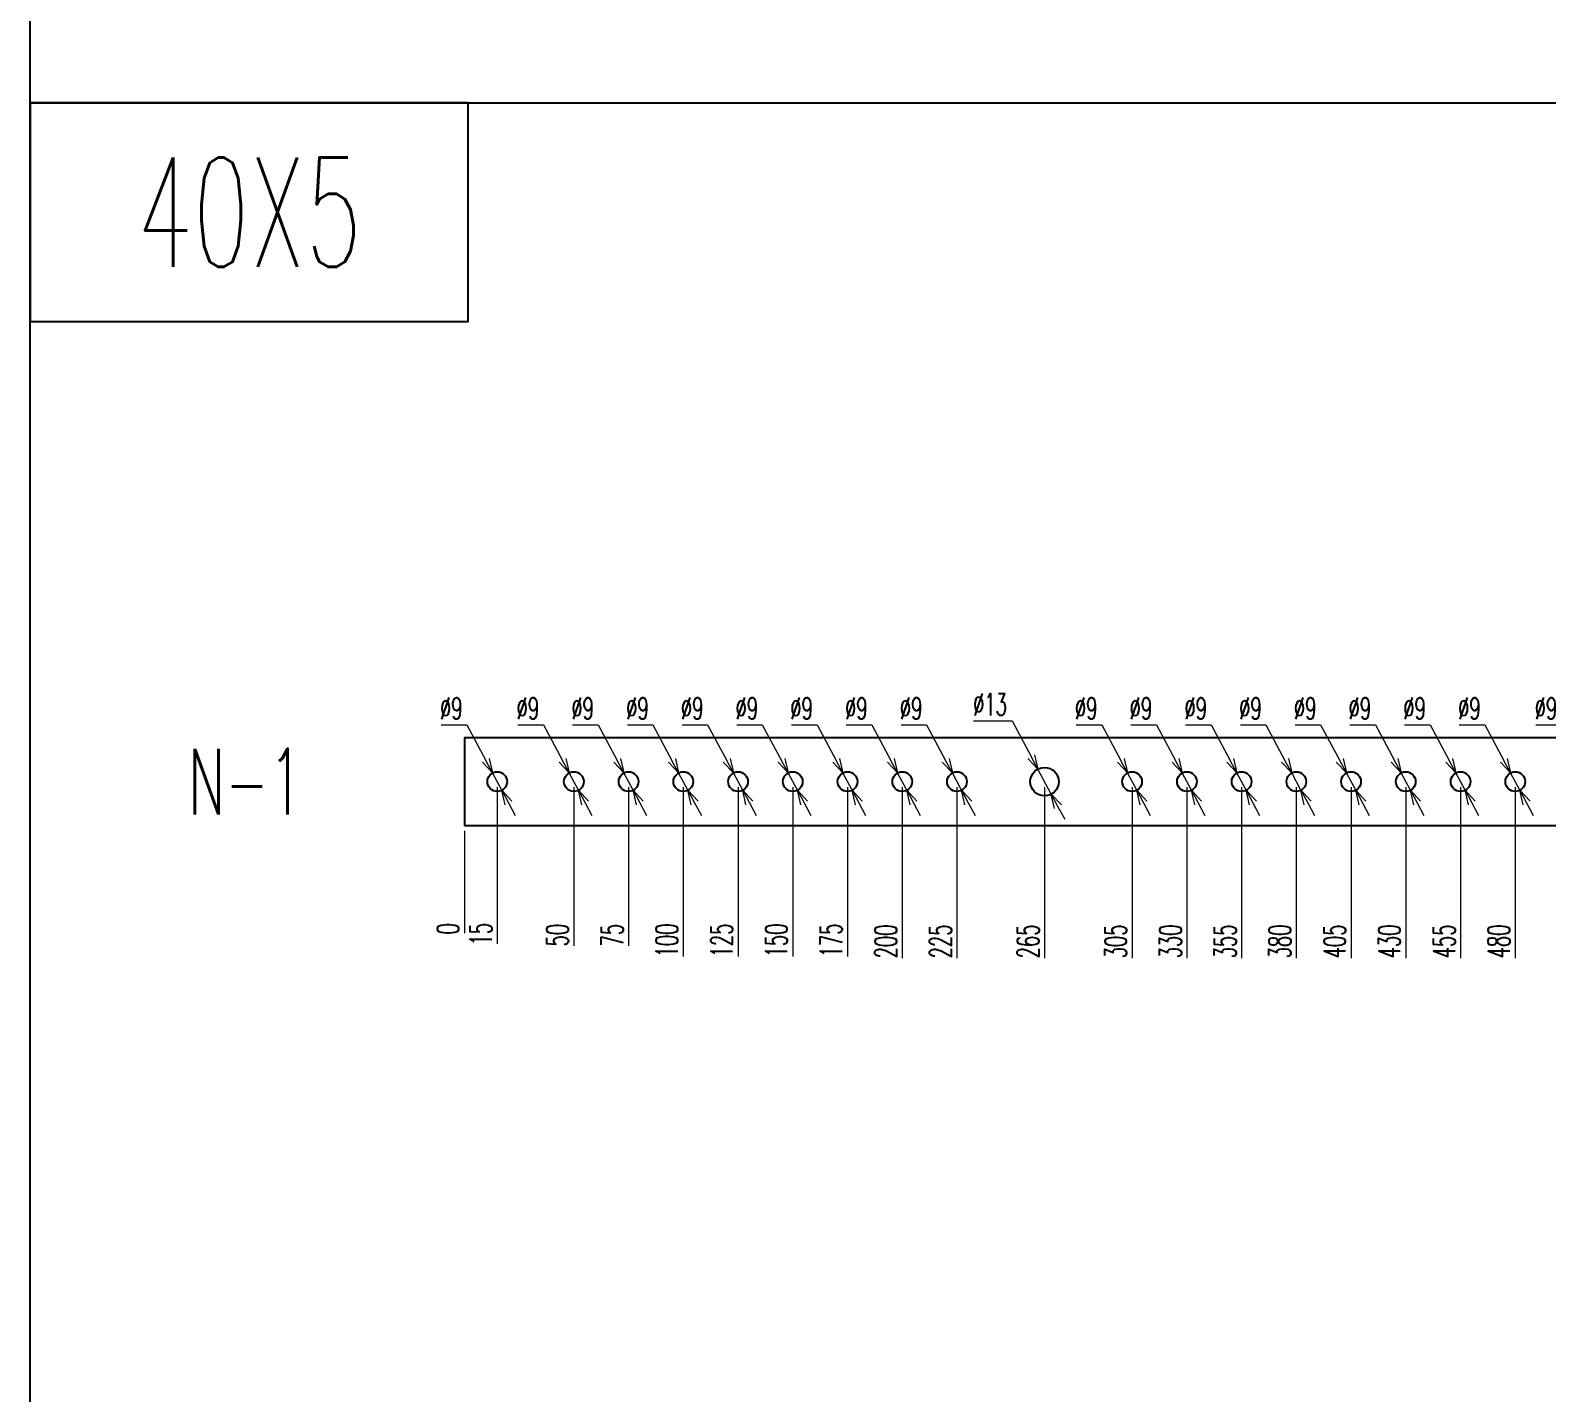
# Model space of a CAD drawing. Header units: millimetres. Extents: x 173893 to 258446, y -176540 to -123824.
# Drawn here: x 191169 to 191862, y -130900 to -130278 of the extents above; entities that cross this region are included whole.
import ezdxf
from ezdxf.enums import TextEntityAlignment as Align

# ---------------------------------------------------------------- set-up
doc = ezdxf.new("R2010")
doc.units = ezdxf.units.MM
doc.header["$LTSCALE"] = 3
doc.layers.add('@.DM. NÉT CHÍNH', color=7, linetype='Continuous')
doc.styles.add('Ann_w01', font='romans.shx', dxfattribs={"width": 0.6, "bigfont": 'chineset.shx'})
doc.dimstyles.new('Dim 01_SC05', dxfattribs={"dimscale": 5, "dimtxt": 2, "dimasz": 1.3, "dimexe": 0.5, "dimexo": 0.5, "dimgap": 0.5, "dimtad": 1, "dimtoh": 1, "dimdec": 1, "dimzin": 12, "dimdsep": 46, "dimtxsty": 'Ann_w01', "dimblk": 'OPEN30', "dimcen": 1.5, "dimclrd": 6, "dimclre": 6, "dimclrt": 3, "dimadec": 1, "dimazin": 3, "dimtm": 1e-09, "dimtfac": 1, "dimtdec": 1, "dimtmove": 0, "dimatfit": 3, "dimldrblk": 'OPEN30', "dimfxl": 1, "dimtolj": 1, "dimlwd": 20, "dimlwe": 20, "dimarcsym": 0})

# ---------------------------------------------------------------- blocks, each defined once
blk = doc.blocks.new('*D1921')
at = {"layer": '@.DM. NÉT CHÍNH', "color": 6, "linetype": 'Continuous', "lineweight": 20, "transparency": 16777216}
blk.add_line((191367.62, -130643.38), (191367.62, -130690.15), dxfattribs=at)
at = {"layer": 'Defpoints', "color": 0, "linetype": 'Continuous', "transparency": 16777216}
for p in [(191367.62, -130620.88), (191367.62, -130640.88), (191367.62, -130683.65)]:
    blk.add_point(p, dxfattribs=at)
at = {"layer": '@.DM. NÉT CHÍNH', "color": 3, "linetype": 'Continuous', "transparency": 16777216, "insert": (191360.12, -130688.15), "char_height": 10, "attachment_point": 5, "rotation": 90, "style": 'Ann_w01'}
blk.add_mtext('\\A1;0', dxfattribs=at)
blk = doc.blocks.new('_Open30')
at = {"color": 0, "linetype": 'ByBlock', "lineweight": -2}
for p, q in [((-1, 0.27), (0, 0)), ((0, 0), (-1, -0.27)), ((0, 0), (-1, 0))]:
    blk.add_line(p, q, dxfattribs=at)
blk = doc.blocks.new('*D1922')
at = {"layer": '@.DM. NÉT CHÍNH', "color": 6, "linetype": 'Continuous', "lineweight": 20, "transparency": 16777216}
blk.add_line((191382.62, -130623.38), (191382.62, -130695.01), dxfattribs=at)
at = {"layer": 'Defpoints', "color": 0, "linetype": 'Continuous', "transparency": 16777216}
for p in [(191367.62, -130620.88), (191382.62, -130620.88), (191382.62, -130683.65)]:
    blk.add_point(p, dxfattribs=at)
at = {"layer": '@.DM. NÉT CHÍNH', "color": 3, "linetype": 'Continuous', "transparency": 16777216, "insert": (191375.12, -130690.58), "char_height": 10, "attachment_point": 5, "rotation": 90, "style": 'Ann_w01'}
blk.add_mtext('\\A1;15', dxfattribs=at)
blk = doc.blocks.new('*D1923')
at = {"layer": '@.DM. NÉT CHÍNH', "color": 6, "linetype": 'Continuous', "lineweight": 20, "transparency": 16777216}
blk.add_line((191417.62, -130623.38), (191417.62, -130695.87), dxfattribs=at)
at = {"layer": 'Defpoints', "color": 0, "linetype": 'Continuous', "transparency": 16777216}
for p in [(191367.62, -130620.88), (191417.62, -130620.88), (191417.62, -130683.65)]:
    blk.add_point(p, dxfattribs=at)
at = {"layer": '@.DM. NÉT CHÍNH', "color": 3, "linetype": 'Continuous', "transparency": 16777216, "insert": (191410.12, -130691.01), "char_height": 10, "attachment_point": 5, "rotation": 90, "style": 'Ann_w01'}
blk.add_mtext('\\A1;50', dxfattribs=at)
blk = doc.blocks.new('*D1924')
at = {"layer": '@.DM. NÉT CHÍNH', "color": 6, "linetype": 'Continuous', "lineweight": 20, "transparency": 16777216}
blk.add_line((191442.62, -130623.38), (191442.62, -130695.87), dxfattribs=at)
at = {"layer": 'Defpoints', "color": 0, "linetype": 'Continuous', "transparency": 16777216}
for p in [(191367.62, -130620.88), (191442.62, -130620.88), (191442.62, -130683.65)]:
    blk.add_point(p, dxfattribs=at)
at = {"layer": '@.DM. NÉT CHÍNH', "color": 3, "linetype": 'Continuous', "transparency": 16777216, "insert": (191435.12, -130691.01), "char_height": 10, "attachment_point": 5, "rotation": 90, "style": 'Ann_w01'}
blk.add_mtext('\\A1;75', dxfattribs=at)
blk = doc.blocks.new('*D1925')
at = {"layer": '@.DM. NÉT CHÍNH', "color": 6, "linetype": 'Continuous', "lineweight": 20, "transparency": 16777216}
blk.add_line((191467.62, -130623.38), (191467.62, -130700.72), dxfattribs=at)
at = {"layer": 'Defpoints', "color": 0, "linetype": 'Continuous', "transparency": 16777216}
for p in [(191367.62, -130620.88), (191467.62, -130620.88), (191467.62, -130683.65)]:
    blk.add_point(p, dxfattribs=at)
at = {"layer": '@.DM. NÉT CHÍNH', "color": 3, "linetype": 'Continuous', "transparency": 16777216, "insert": (191460.12, -130693.44), "char_height": 10, "attachment_point": 5, "rotation": 90, "style": 'Ann_w01'}
blk.add_mtext('\\A1;100', dxfattribs=at)
blk = doc.blocks.new('*D1926')
at = {"layer": '@.DM. NÉT CHÍNH', "color": 6, "linetype": 'Continuous', "lineweight": 20, "transparency": 16777216}
blk.add_line((191492.62, -130623.38), (191492.62, -130700.72), dxfattribs=at)
at = {"layer": 'Defpoints', "color": 0, "linetype": 'Continuous', "transparency": 16777216}
for p in [(191367.62, -130620.88), (191492.62, -130620.88), (191492.62, -130683.65)]:
    blk.add_point(p, dxfattribs=at)
at = {"layer": '@.DM. NÉT CHÍNH', "color": 3, "linetype": 'Continuous', "transparency": 16777216, "insert": (191485.12, -130693.44), "char_height": 10, "attachment_point": 5, "rotation": 90, "style": 'Ann_w01'}
blk.add_mtext('\\A1;125', dxfattribs=at)
blk = doc.blocks.new('*D1927')
at = {"layer": '@.DM. NÉT CHÍNH', "color": 6, "linetype": 'Continuous', "lineweight": 20, "transparency": 16777216}
blk.add_line((191517.62, -130623.38), (191517.62, -130700.72), dxfattribs=at)
at = {"layer": 'Defpoints', "color": 0, "linetype": 'Continuous', "transparency": 16777216}
for p in [(191367.62, -130620.88), (191517.62, -130620.88), (191517.62, -130683.65)]:
    blk.add_point(p, dxfattribs=at)
at = {"layer": '@.DM. NÉT CHÍNH', "color": 3, "linetype": 'Continuous', "transparency": 16777216, "insert": (191510.12, -130693.44), "char_height": 10, "attachment_point": 5, "rotation": 90, "style": 'Ann_w01'}
blk.add_mtext('\\A1;150', dxfattribs=at)
blk = doc.blocks.new('*D1928')
at = {"layer": '@.DM. NÉT CHÍNH', "color": 6, "linetype": 'Continuous', "lineweight": 20, "transparency": 16777216}
blk.add_line((191542.62, -130623.38), (191542.62, -130700.72), dxfattribs=at)
at = {"layer": 'Defpoints', "color": 0, "linetype": 'Continuous', "transparency": 16777216}
for p in [(191367.62, -130620.88), (191542.62, -130620.88), (191542.62, -130683.65)]:
    blk.add_point(p, dxfattribs=at)
at = {"layer": '@.DM. NÉT CHÍNH', "color": 3, "linetype": 'Continuous', "transparency": 16777216, "insert": (191535.12, -130693.44), "char_height": 10, "attachment_point": 5, "rotation": 90, "style": 'Ann_w01'}
blk.add_mtext('\\A1;175', dxfattribs=at)
blk = doc.blocks.new('*D1929')
at = {"layer": '@.DM. NÉT CHÍNH', "color": 6, "linetype": 'Continuous', "lineweight": 20, "transparency": 16777216}
blk.add_line((191567.62, -130623.38), (191567.62, -130701.58), dxfattribs=at)
at = {"layer": 'Defpoints', "color": 0, "linetype": 'Continuous', "transparency": 16777216}
for p in [(191367.62, -130620.88), (191567.62, -130620.88), (191567.62, -130683.65)]:
    blk.add_point(p, dxfattribs=at)
at = {"layer": '@.DM. NÉT CHÍNH', "color": 3, "linetype": 'Continuous', "transparency": 16777216, "insert": (191560.12, -130693.87), "char_height": 10, "attachment_point": 5, "rotation": 90, "style": 'Ann_w01'}
blk.add_mtext('\\A1;200', dxfattribs=at)
blk = doc.blocks.new('*D1930')
at = {"layer": '@.DM. NÉT CHÍNH', "color": 6, "linetype": 'Continuous', "lineweight": 20, "transparency": 16777216}
blk.add_line((191592.62, -130623.38), (191592.62, -130701.58), dxfattribs=at)
at = {"layer": 'Defpoints', "color": 0, "linetype": 'Continuous', "transparency": 16777216}
for p in [(191367.62, -130620.88), (191592.62, -130620.88), (191592.62, -130683.65)]:
    blk.add_point(p, dxfattribs=at)
at = {"layer": '@.DM. NÉT CHÍNH', "color": 3, "linetype": 'Continuous', "transparency": 16777216, "insert": (191585.12, -130693.87), "char_height": 10, "attachment_point": 5, "rotation": 90, "style": 'Ann_w01'}
blk.add_mtext('\\A1;225', dxfattribs=at)
blk = doc.blocks.new('*D1931')
at = {"layer": '@.DM. NÉT CHÍNH', "color": 6, "linetype": 'Continuous', "lineweight": 20, "transparency": 16777216}
blk.add_line((191632.62, -130623.38), (191632.62, -130701.58), dxfattribs=at)
at = {"layer": 'Defpoints', "color": 0, "linetype": 'Continuous', "transparency": 16777216}
for p in [(191367.62, -130620.88), (191632.62, -130620.88), (191632.62, -130683.65)]:
    blk.add_point(p, dxfattribs=at)
at = {"layer": '@.DM. NÉT CHÍNH', "color": 3, "linetype": 'Continuous', "transparency": 16777216, "insert": (191625.12, -130693.87), "char_height": 10, "attachment_point": 5, "rotation": 90, "style": 'Ann_w01'}
blk.add_mtext('\\A1;265', dxfattribs=at)
blk = doc.blocks.new('*D1932')
at = {"layer": '@.DM. NÉT CHÍNH', "color": 6, "linetype": 'Continuous', "lineweight": 20, "transparency": 16777216}
blk.add_line((191672.62, -130623.38), (191672.62, -130701.58), dxfattribs=at)
at = {"layer": 'Defpoints', "color": 0, "linetype": 'Continuous', "transparency": 16777216}
for p in [(191367.62, -130620.88), (191672.62, -130620.88), (191672.62, -130683.65)]:
    blk.add_point(p, dxfattribs=at)
at = {"layer": '@.DM. NÉT CHÍNH', "color": 3, "linetype": 'Continuous', "transparency": 16777216, "insert": (191665.12, -130693.87), "char_height": 10, "attachment_point": 5, "rotation": 90, "style": 'Ann_w01'}
blk.add_mtext('\\A1;305', dxfattribs=at)
blk = doc.blocks.new('*D1933')
at = {"layer": '@.DM. NÉT CHÍNH', "color": 6, "linetype": 'Continuous', "lineweight": 20, "transparency": 16777216}
blk.add_line((191697.62, -130623.38), (191697.62, -130701.58), dxfattribs=at)
at = {"layer": 'Defpoints', "color": 0, "linetype": 'Continuous', "transparency": 16777216}
for p in [(191367.62, -130620.88), (191697.62, -130620.88), (191697.62, -130683.65)]:
    blk.add_point(p, dxfattribs=at)
at = {"layer": '@.DM. NÉT CHÍNH', "color": 3, "linetype": 'Continuous', "transparency": 16777216, "insert": (191690.12, -130693.87), "char_height": 10, "attachment_point": 5, "rotation": 90, "style": 'Ann_w01'}
blk.add_mtext('\\A1;330', dxfattribs=at)
blk = doc.blocks.new('*D1934')
at = {"layer": '@.DM. NÉT CHÍNH', "color": 6, "linetype": 'Continuous', "lineweight": 20, "transparency": 16777216}
blk.add_line((191722.62, -130623.38), (191722.62, -130701.58), dxfattribs=at)
at = {"layer": 'Defpoints', "color": 0, "linetype": 'Continuous', "transparency": 16777216}
for p in [(191367.62, -130620.88), (191722.62, -130620.88), (191722.62, -130683.65)]:
    blk.add_point(p, dxfattribs=at)
at = {"layer": '@.DM. NÉT CHÍNH', "color": 3, "linetype": 'Continuous', "transparency": 16777216, "insert": (191715.12, -130693.87), "char_height": 10, "attachment_point": 5, "rotation": 90, "style": 'Ann_w01'}
blk.add_mtext('\\A1;355', dxfattribs=at)
blk = doc.blocks.new('*D1935')
at = {"layer": '@.DM. NÉT CHÍNH', "color": 6, "linetype": 'Continuous', "lineweight": 20, "transparency": 16777216}
blk.add_line((191747.62, -130623.38), (191747.62, -130701.58), dxfattribs=at)
at = {"layer": 'Defpoints', "color": 0, "linetype": 'Continuous', "transparency": 16777216}
for p in [(191367.62, -130620.88), (191747.62, -130620.88), (191747.62, -130683.65)]:
    blk.add_point(p, dxfattribs=at)
at = {"layer": '@.DM. NÉT CHÍNH', "color": 3, "linetype": 'Continuous', "transparency": 16777216, "insert": (191740.12, -130693.87), "char_height": 10, "attachment_point": 5, "rotation": 90, "style": 'Ann_w01'}
blk.add_mtext('\\A1;380', dxfattribs=at)
blk = doc.blocks.new('*D1936')
at = {"layer": '@.DM. NÉT CHÍNH', "color": 6, "linetype": 'Continuous', "lineweight": 20, "transparency": 16777216}
blk.add_line((191772.62, -130623.38), (191772.62, -130701.58), dxfattribs=at)
at = {"layer": 'Defpoints', "color": 0, "linetype": 'Continuous', "transparency": 16777216}
for p in [(191367.62, -130620.88), (191772.62, -130620.88), (191772.62, -130683.65)]:
    blk.add_point(p, dxfattribs=at)
at = {"layer": '@.DM. NÉT CHÍNH', "color": 3, "linetype": 'Continuous', "transparency": 16777216, "insert": (191765.12, -130693.87), "char_height": 10, "attachment_point": 5, "rotation": 90, "style": 'Ann_w01'}
blk.add_mtext('\\A1;405', dxfattribs=at)
blk = doc.blocks.new('*D1937')
at = {"layer": '@.DM. NÉT CHÍNH', "color": 6, "linetype": 'Continuous', "lineweight": 20, "transparency": 16777216}
blk.add_line((191797.62, -130623.38), (191797.62, -130701.58), dxfattribs=at)
at = {"layer": 'Defpoints', "color": 0, "linetype": 'Continuous', "transparency": 16777216}
for p in [(191367.62, -130620.88), (191797.62, -130620.88), (191797.62, -130683.65)]:
    blk.add_point(p, dxfattribs=at)
at = {"layer": '@.DM. NÉT CHÍNH', "color": 3, "linetype": 'Continuous', "transparency": 16777216, "insert": (191790.12, -130693.87), "char_height": 10, "attachment_point": 5, "rotation": 90, "style": 'Ann_w01'}
blk.add_mtext('\\A1;430', dxfattribs=at)
blk = doc.blocks.new('*D1938')
at = {"layer": '@.DM. NÉT CHÍNH', "color": 6, "linetype": 'Continuous', "lineweight": 20, "transparency": 16777216}
blk.add_line((191822.62, -130623.38), (191822.62, -130701.58), dxfattribs=at)
at = {"layer": 'Defpoints', "color": 0, "linetype": 'Continuous', "transparency": 16777216}
for p in [(191367.62, -130620.88), (191822.62, -130620.88), (191822.62, -130683.65)]:
    blk.add_point(p, dxfattribs=at)
at = {"layer": '@.DM. NÉT CHÍNH', "color": 3, "linetype": 'Continuous', "transparency": 16777216, "insert": (191815.12, -130693.87), "char_height": 10, "attachment_point": 5, "rotation": 90, "style": 'Ann_w01'}
blk.add_mtext('\\A1;455', dxfattribs=at)
blk = doc.blocks.new('*D1939')
at = {"layer": '@.DM. NÉT CHÍNH', "color": 6, "linetype": 'Continuous', "lineweight": 20, "transparency": 16777216}
blk.add_line((191847.62, -130623.38), (191847.62, -130701.58), dxfattribs=at)
at = {"layer": 'Defpoints', "color": 0, "linetype": 'Continuous', "transparency": 16777216}
for p in [(191367.62, -130620.88), (191847.62, -130620.88), (191847.62, -130683.65)]:
    blk.add_point(p, dxfattribs=at)
at = {"layer": '@.DM. NÉT CHÍNH', "color": 3, "linetype": 'Continuous', "transparency": 16777216, "insert": (191840.12, -130693.87), "char_height": 10, "attachment_point": 5, "rotation": 90, "style": 'Ann_w01'}
blk.add_mtext('\\A1;480', dxfattribs=at)
blk = doc.blocks.new('*D1940')
at = {"layer": '@.DM. NÉT CHÍNH', "color": 6, "linetype": 'Continuous', "lineweight": 20, "transparency": 16777216}
blk.add_line((191882.62, -130623.38), (191882.62, -130701.58), dxfattribs=at)
at = {"layer": 'Defpoints', "color": 0, "linetype": 'Continuous', "transparency": 16777216}
for p in [(191367.62, -130620.88), (191882.62, -130620.88), (191882.62, -130683.65)]:
    blk.add_point(p, dxfattribs=at)
at = {"layer": '@.DM. NÉT CHÍNH', "color": 3, "linetype": 'Continuous', "transparency": 16777216, "insert": (191875.12, -130693.87), "char_height": 10, "attachment_point": 5, "rotation": 90, "style": 'Ann_w01'}
blk.add_mtext('\\A1;515', dxfattribs=at)
blk = doc.blocks.new('*D1941')
at = {"layer": '@.DM. NÉT CHÍNH', "color": 6, "linetype": 'Continuous', "lineweight": 20, "transparency": 16777216}
blk.add_line((191897.62, -130643.38), (191897.62, -130701.58), dxfattribs=at)
at = {"layer": 'Defpoints', "color": 0, "linetype": 'Continuous', "transparency": 16777216}
for p in [(191367.62, -130620.88), (191897.62, -130640.88), (191897.62, -130683.65)]:
    blk.add_point(p, dxfattribs=at)
at = {"layer": '@.DM. NÉT CHÍNH', "color": 3, "linetype": 'Continuous', "transparency": 16777216, "insert": (191890.12, -130693.87), "char_height": 10, "attachment_point": 5, "rotation": 90, "style": 'Ann_w01'}
blk.add_mtext('\\A1;530', dxfattribs=at)
blk = doc.blocks.new('*D1942')
at = {"layer": '@.DM. NÉT CHÍNH', "color": 6, "linetype": 'Continuous', "lineweight": 20, "transparency": 16777216}
for p, q in [((191392.07, -130594.86), (191403.71, -130594.86)), ((191403.71, -130594.86), (191412.43, -130611.17)), ((191419.74, -130624.84), (191415.5, -130616.91)), ((191422.8, -130630.58), (191425.86, -130636.31))]:
    blk.add_line(p, q, dxfattribs=at)
at = {"layer": 'Defpoints', "color": 0, "linetype": 'Continuous', "transparency": 16777216}
for p in [(191415.5, -130616.91), (191419.74, -130624.84)]:
    blk.add_point(p, dxfattribs=at)
at = {"layer": '@.DM. NÉT CHÍNH', "color": 6, "linetype": 'Continuous', "lineweight": 20, "transparency": 16777216, "xscale": 6.5, "yscale": 6.5, "zscale": 6.5}
for p, rotation in [((191415.5, -130616.91), 298.1180887574484), ((191419.74, -130624.84), 118.1180887574484)]:
    blk.add_blockref('_Open30', p, dxfattribs=dict(at, rotation=rotation))
at = {"layer": '@.DM. NÉT CHÍNH', "color": 3, "linetype": 'Continuous', "transparency": 16777216, "insert": (191396.64, -130587.36), "char_height": 10, "attachment_point": 5, "style": 'Ann_w01'}
blk.add_mtext('\\A1;∅9', dxfattribs=at)
blk = doc.blocks.new('*D1943')
at = {"layer": '@.DM. NÉT CHÍNH', "color": 6, "linetype": 'Continuous', "lineweight": 20, "transparency": 16777216}
for p, q in [((191822.07, -130594.86), (191833.71, -130594.86)), ((191833.71, -130594.86), (191842.43, -130611.17)), ((191849.74, -130624.84), (191845.5, -130616.91)), ((191852.8, -130630.58), (191855.86, -130636.31))]:
    blk.add_line(p, q, dxfattribs=at)
at = {"layer": 'Defpoints', "color": 0, "linetype": 'Continuous', "transparency": 16777216}
for p in [(191845.5, -130616.91), (191849.74, -130624.84)]:
    blk.add_point(p, dxfattribs=at)
at = {"layer": '@.DM. NÉT CHÍNH', "color": 6, "linetype": 'Continuous', "lineweight": 20, "transparency": 16777216, "xscale": 6.5, "yscale": 6.5, "zscale": 6.5}
for p, rotation in [((191845.5, -130616.91), 298.1180887571003), ((191849.74, -130624.84), 118.1180887571004)]:
    blk.add_blockref('_Open30', p, dxfattribs=dict(at, rotation=rotation))
at = {"layer": '@.DM. NÉT CHÍNH', "color": 3, "linetype": 'Continuous', "transparency": 16777216, "insert": (191826.64, -130587.36), "char_height": 10, "attachment_point": 5, "style": 'Ann_w01'}
blk.add_mtext('\\A1;∅9', dxfattribs=at)
blk = doc.blocks.new('*D1944')
at = {"layer": '@.DM. NÉT CHÍNH', "color": 6, "linetype": 'Continuous', "lineweight": 20, "transparency": 16777216}
for p, q in [((191567.07, -130594.86), (191578.71, -130594.86)), ((191578.71, -130594.86), (191587.43, -130611.17)), ((191594.74, -130624.84), (191590.5, -130616.91)), ((191597.8, -130630.58), (191600.86, -130636.31))]:
    blk.add_line(p, q, dxfattribs=at)
at = {"layer": 'Defpoints', "color": 0, "linetype": 'Continuous', "transparency": 16777216}
for p in [(191590.5, -130616.91), (191594.74, -130624.84)]:
    blk.add_point(p, dxfattribs=at)
at = {"layer": '@.DM. NÉT CHÍNH', "color": 6, "linetype": 'Continuous', "lineweight": 20, "transparency": 16777216, "xscale": 6.5, "yscale": 6.5, "zscale": 6.5}
for p, rotation in [((191590.5, -130616.91), 298.118088756065), ((191594.74, -130624.84), 118.118088756065)]:
    blk.add_blockref('_Open30', p, dxfattribs=dict(at, rotation=rotation))
at = {"layer": '@.DM. NÉT CHÍNH', "color": 3, "linetype": 'Continuous', "transparency": 16777216, "insert": (191571.64, -130587.36), "char_height": 10, "attachment_point": 5, "style": 'Ann_w01'}
blk.add_mtext('\\A1;∅9', dxfattribs=at)
blk = doc.blocks.new('*D1945')
at = {"layer": '@.DM. NÉT CHÍNH', "color": 6, "linetype": 'Continuous', "lineweight": 20, "transparency": 16777216}
for p, q in [((191357.07, -130594.86), (191368.71, -130594.86)), ((191368.71, -130594.86), (191377.43, -130611.17)), ((191384.74, -130624.84), (191380.5, -130616.91)), ((191387.8, -130630.58), (191390.86, -130636.31))]:
    blk.add_line(p, q, dxfattribs=at)
at = {"layer": 'Defpoints', "color": 0, "linetype": 'Continuous', "transparency": 16777216}
for p in [(191380.5, -130616.91), (191384.74, -130624.84)]:
    blk.add_point(p, dxfattribs=at)
at = {"layer": '@.DM. NÉT CHÍNH', "color": 6, "linetype": 'Continuous', "lineweight": 20, "transparency": 16777216, "xscale": 6.5, "yscale": 6.5, "zscale": 6.5}
for p, rotation in [((191380.5, -130616.91), 298.1180887565552), ((191384.74, -130624.84), 118.1180887565552)]:
    blk.add_blockref('_Open30', p, dxfattribs=dict(at, rotation=rotation))
at = {"layer": '@.DM. NÉT CHÍNH', "color": 3, "linetype": 'Continuous', "transparency": 16777216, "insert": (191361.64, -130587.36), "char_height": 10, "attachment_point": 5, "style": 'Ann_w01'}
blk.add_mtext('\\A1;∅9', dxfattribs=at)
blk = doc.blocks.new('*D1946')
at = {"layer": '@.DM. NÉT CHÍNH', "color": 6, "linetype": 'Continuous', "lineweight": 20, "transparency": 16777216}
for p, q in [((191417.07, -130594.86), (191428.71, -130594.86)), ((191428.71, -130594.86), (191437.43, -130611.17)), ((191444.74, -130624.84), (191440.5, -130616.91)), ((191447.8, -130630.58), (191450.86, -130636.31))]:
    blk.add_line(p, q, dxfattribs=at)
at = {"layer": 'Defpoints', "color": 0, "linetype": 'Continuous', "transparency": 16777216}
for p in [(191440.5, -130616.91), (191444.74, -130624.84)]:
    blk.add_point(p, dxfattribs=at)
at = {"layer": '@.DM. NÉT CHÍNH', "color": 6, "linetype": 'Continuous', "lineweight": 20, "transparency": 16777216, "xscale": 6.5, "yscale": 6.5, "zscale": 6.5}
for p, rotation in [((191440.5, -130616.91), 298.118088757189), ((191444.74, -130624.84), 118.118088757189)]:
    blk.add_blockref('_Open30', p, dxfattribs=dict(at, rotation=rotation))
at = {"layer": '@.DM. NÉT CHÍNH', "color": 3, "linetype": 'Continuous', "transparency": 16777216, "insert": (191421.64, -130587.36), "char_height": 10, "attachment_point": 5, "style": 'Ann_w01'}
blk.add_mtext('\\A1;∅9', dxfattribs=at)
blk = doc.blocks.new('*D1947')
at = {"layer": '@.DM. NÉT CHÍNH', "color": 6, "linetype": 'Continuous', "lineweight": 20, "transparency": 16777216}
for p, q in [((191442.07, -130594.86), (191453.71, -130594.86)), ((191453.71, -130594.86), (191462.43, -130611.17)), ((191469.74, -130624.84), (191465.5, -130616.91)), ((191472.8, -130630.58), (191475.86, -130636.31))]:
    blk.add_line(p, q, dxfattribs=at)
at = {"layer": 'Defpoints', "color": 0, "linetype": 'Continuous', "transparency": 16777216}
for p in [(191465.5, -130616.91), (191469.74, -130624.84)]:
    blk.add_point(p, dxfattribs=at)
at = {"layer": '@.DM. NÉT CHÍNH', "color": 6, "linetype": 'Continuous', "lineweight": 20, "transparency": 16777216, "xscale": 6.5, "yscale": 6.5, "zscale": 6.5}
for p, rotation in [((191465.5, -130616.91), 298.1180887571016), ((191469.74, -130624.84), 118.1180887571016)]:
    blk.add_blockref('_Open30', p, dxfattribs=dict(at, rotation=rotation))
at = {"layer": '@.DM. NÉT CHÍNH', "color": 3, "linetype": 'Continuous', "transparency": 16777216, "insert": (191446.64, -130587.36), "char_height": 10, "attachment_point": 5, "style": 'Ann_w01'}
blk.add_mtext('\\A1;∅9', dxfattribs=at)
blk = doc.blocks.new('*D1948')
at = {"layer": '@.DM. NÉT CHÍNH', "color": 6, "linetype": 'Continuous', "lineweight": 20, "transparency": 16777216}
for p, q in [((191467.07, -130594.86), (191478.71, -130594.86)), ((191478.71, -130594.86), (191487.43, -130611.17)), ((191494.74, -130624.84), (191490.5, -130616.91)), ((191497.8, -130630.58), (191500.86, -130636.31))]:
    blk.add_line(p, q, dxfattribs=at)
at = {"layer": 'Defpoints', "color": 0, "linetype": 'Continuous', "transparency": 16777216}
for p in [(191490.5, -130616.91), (191494.74, -130624.84)]:
    blk.add_point(p, dxfattribs=at)
at = {"layer": '@.DM. NÉT CHÍNH', "color": 6, "linetype": 'Continuous', "lineweight": 20, "transparency": 16777216, "xscale": 6.5, "yscale": 6.5, "zscale": 6.5}
for p, rotation in [((191490.5, -130616.91), 298.1180887568172), ((191494.74, -130624.84), 118.1180887568172)]:
    blk.add_blockref('_Open30', p, dxfattribs=dict(at, rotation=rotation))
at = {"layer": '@.DM. NÉT CHÍNH', "color": 3, "linetype": 'Continuous', "transparency": 16777216, "insert": (191471.64, -130587.36), "char_height": 10, "attachment_point": 5, "style": 'Ann_w01'}
blk.add_mtext('\\A1;∅9', dxfattribs=at)
blk = doc.blocks.new('*D1949')
at = {"layer": '@.DM. NÉT CHÍNH', "color": 6, "linetype": 'Continuous', "lineweight": 20, "transparency": 16777216}
for p, q in [((191492.07, -130594.86), (191503.71, -130594.86)), ((191503.71, -130594.86), (191512.43, -130611.17)), ((191519.74, -130624.84), (191515.5, -130616.91)), ((191522.8, -130630.58), (191525.86, -130636.31))]:
    blk.add_line(p, q, dxfattribs=at)
at = {"layer": 'Defpoints', "color": 0, "linetype": 'Continuous', "transparency": 16777216}
for p in [(191515.5, -130616.91), (191519.74, -130624.84)]:
    blk.add_point(p, dxfattribs=at)
at = {"layer": '@.DM. NÉT CHÍNH', "color": 6, "linetype": 'Continuous', "lineweight": 20, "transparency": 16777216, "xscale": 6.5, "yscale": 6.5, "zscale": 6.5}
for p, rotation in [((191515.5, -130616.91), 298.1180887567299), ((191519.74, -130624.84), 118.1180887567299)]:
    blk.add_blockref('_Open30', p, dxfattribs=dict(at, rotation=rotation))
at = {"layer": '@.DM. NÉT CHÍNH', "color": 3, "linetype": 'Continuous', "transparency": 16777216, "insert": (191496.64, -130587.36), "char_height": 10, "attachment_point": 5, "style": 'Ann_w01'}
blk.add_mtext('\\A1;∅9', dxfattribs=at)
blk = doc.blocks.new('*D1950')
at = {"layer": '@.DM. NÉT CHÍNH', "color": 6, "linetype": 'Continuous', "lineweight": 20, "transparency": 16777216}
for p, q in [((191517.07, -130594.86), (191528.71, -130594.86)), ((191528.71, -130594.86), (191537.43, -130611.17)), ((191544.74, -130624.84), (191540.5, -130616.91)), ((191547.8, -130630.58), (191550.86, -130636.31))]:
    blk.add_line(p, q, dxfattribs=at)
at = {"layer": 'Defpoints', "color": 0, "linetype": 'Continuous', "transparency": 16777216}
for p in [(191540.5, -130616.91), (191544.74, -130624.84)]:
    blk.add_point(p, dxfattribs=at)
at = {"layer": '@.DM. NÉT CHÍNH', "color": 6, "linetype": 'Continuous', "lineweight": 20, "transparency": 16777216, "xscale": 6.5, "yscale": 6.5, "zscale": 6.5}
for p, rotation in [((191540.5, -130616.91), 298.1180887565552), ((191544.74, -130624.84), 118.1180887565552)]:
    blk.add_blockref('_Open30', p, dxfattribs=dict(at, rotation=rotation))
at = {"layer": '@.DM. NÉT CHÍNH', "color": 3, "linetype": 'Continuous', "transparency": 16777216, "insert": (191521.64, -130587.36), "char_height": 10, "attachment_point": 5, "style": 'Ann_w01'}
blk.add_mtext('\\A1;∅9', dxfattribs=at)
blk = doc.blocks.new('*D1951')
at = {"layer": '@.DM. NÉT CHÍNH', "color": 6, "linetype": 'Continuous', "lineweight": 20, "transparency": 16777216}
for p, q in [((191542.07, -130594.86), (191553.71, -130594.86)), ((191553.71, -130594.86), (191562.43, -130611.17)), ((191569.74, -130624.84), (191565.5, -130616.91)), ((191572.8, -130630.58), (191575.86, -130636.31))]:
    blk.add_line(p, q, dxfattribs=at)
at = {"layer": 'Defpoints', "color": 0, "linetype": 'Continuous', "transparency": 16777216}
for p in [(191565.5, -130616.91), (191569.74, -130624.84)]:
    blk.add_point(p, dxfattribs=at)
at = {"layer": '@.DM. NÉT CHÍNH', "color": 6, "linetype": 'Continuous', "lineweight": 20, "transparency": 16777216, "xscale": 6.5, "yscale": 6.5, "zscale": 6.5}
for p, rotation in [((191565.5, -130616.91), 298.1180887569918), ((191569.74, -130624.84), 118.1180887569918)]:
    blk.add_blockref('_Open30', p, dxfattribs=dict(at, rotation=rotation))
at = {"layer": '@.DM. NÉT CHÍNH', "color": 3, "linetype": 'Continuous', "transparency": 16777216, "insert": (191546.64, -130587.36), "char_height": 10, "attachment_point": 5, "style": 'Ann_w01'}
blk.add_mtext('\\A1;∅9', dxfattribs=at)
blk = doc.blocks.new('*D1952')
at = {"layer": '@.DM. NÉT CHÍNH', "color": 6, "linetype": 'Continuous', "lineweight": 20, "transparency": 16777216}
for p, q in [((191857.07, -130594.86), (191868.71, -130594.86)), ((191868.71, -130594.86), (191877.43, -130611.17)), ((191884.74, -130624.84), (191880.5, -130616.91)), ((191887.8, -130630.58), (191890.86, -130636.31))]:
    blk.add_line(p, q, dxfattribs=at)
at = {"layer": 'Defpoints', "color": 0, "linetype": 'Continuous', "transparency": 16777216}
for p in [(191880.5, -130616.91), (191884.74, -130624.84)]:
    blk.add_point(p, dxfattribs=at)
at = {"layer": '@.DM. NÉT CHÍNH', "color": 6, "linetype": 'Continuous', "lineweight": 20, "transparency": 16777216, "xscale": 6.5, "yscale": 6.5, "zscale": 6.5}
for p, rotation in [((191880.5, -130616.91), 298.118088756937), ((191884.74, -130624.84), 118.118088756937)]:
    blk.add_blockref('_Open30', p, dxfattribs=dict(at, rotation=rotation))
at = {"layer": '@.DM. NÉT CHÍNH', "color": 3, "linetype": 'Continuous', "transparency": 16777216, "insert": (191861.64, -130587.36), "char_height": 10, "attachment_point": 5, "style": 'Ann_w01'}
blk.add_mtext('\\A1;∅9', dxfattribs=at)
blk = doc.blocks.new('*D1953')
at = {"layer": '@.DM. NÉT CHÍNH', "color": 6, "linetype": 'Continuous', "lineweight": 20, "transparency": 16777216}
for p, q in [((191797.07, -130594.86), (191808.71, -130594.86)), ((191808.71, -130594.86), (191817.43, -130611.17)), ((191824.74, -130624.84), (191820.5, -130616.91)), ((191827.8, -130630.58), (191830.86, -130636.31))]:
    blk.add_line(p, q, dxfattribs=at)
at = {"layer": 'Defpoints', "color": 0, "linetype": 'Continuous', "transparency": 16777216}
for p in [(191820.5, -130616.91), (191824.74, -130624.84)]:
    blk.add_point(p, dxfattribs=at)
at = {"layer": '@.DM. NÉT CHÍNH', "color": 6, "linetype": 'Continuous', "lineweight": 20, "transparency": 16777216, "xscale": 6.5, "yscale": 6.5, "zscale": 6.5}
for p, rotation in [((191820.5, -130616.91), 298.1180887565889), ((191824.74, -130624.84), 118.1180887565889)]:
    blk.add_blockref('_Open30', p, dxfattribs=dict(at, rotation=rotation))
at = {"layer": '@.DM. NÉT CHÍNH', "color": 3, "linetype": 'Continuous', "transparency": 16777216, "insert": (191801.64, -130587.36), "char_height": 10, "attachment_point": 5, "style": 'Ann_w01'}
blk.add_mtext('\\A1;∅9', dxfattribs=at)
blk = doc.blocks.new('*D1954')
at = {"layer": '@.DM. NÉT CHÍNH', "color": 6, "linetype": 'Continuous', "lineweight": 20, "transparency": 16777216}
for p, q in [((191772.07, -130594.86), (191783.71, -130594.86)), ((191783.71, -130594.86), (191792.43, -130611.17)), ((191799.74, -130624.84), (191795.5, -130616.91)), ((191802.8, -130630.58), (191805.86, -130636.31))]:
    blk.add_line(p, q, dxfattribs=at)
at = {"layer": 'Defpoints', "color": 0, "linetype": 'Continuous', "transparency": 16777216}
for p in [(191795.5, -130616.91), (191799.74, -130624.84)]:
    blk.add_point(p, dxfattribs=at)
at = {"layer": '@.DM. NÉT CHÍNH', "color": 6, "linetype": 'Continuous', "lineweight": 20, "transparency": 16777216, "xscale": 6.5, "yscale": 6.5, "zscale": 6.5}
for p, rotation in [((191795.5, -130616.91), 298.1180887560538), ((191799.74, -130624.84), 118.1180887560538)]:
    blk.add_blockref('_Open30', p, dxfattribs=dict(at, rotation=rotation))
at = {"layer": '@.DM. NÉT CHÍNH', "color": 3, "linetype": 'Continuous', "transparency": 16777216, "insert": (191776.64, -130587.36), "char_height": 10, "attachment_point": 5, "style": 'Ann_w01'}
blk.add_mtext('\\A1;∅9', dxfattribs=at)
blk = doc.blocks.new('*D1955')
at = {"layer": '@.DM. NÉT CHÍNH', "color": 6, "linetype": 'Continuous', "lineweight": 20, "transparency": 16777216}
for p, q in [((191747.07, -130594.86), (191758.71, -130594.86)), ((191758.71, -130594.86), (191767.43, -130611.17)), ((191774.74, -130624.84), (191770.5, -130616.91)), ((191777.8, -130630.58), (191780.86, -130636.31))]:
    blk.add_line(p, q, dxfattribs=at)
at = {"layer": 'Defpoints', "color": 0, "linetype": 'Continuous', "transparency": 16777216}
for p in [(191770.5, -130616.91), (191774.74, -130624.84)]:
    blk.add_point(p, dxfattribs=at)
at = {"layer": '@.DM. NÉT CHÍNH', "color": 6, "linetype": 'Continuous', "lineweight": 20, "transparency": 16777216, "xscale": 6.5, "yscale": 6.5, "zscale": 6.5}
for p, rotation in [((191770.5, -130616.91), 298.1180887581694), ((191774.74, -130624.84), 118.1180887581694)]:
    blk.add_blockref('_Open30', p, dxfattribs=dict(at, rotation=rotation))
at = {"layer": '@.DM. NÉT CHÍNH', "color": 3, "linetype": 'Continuous', "transparency": 16777216, "insert": (191751.64, -130587.36), "char_height": 10, "attachment_point": 5, "style": 'Ann_w01'}
blk.add_mtext('\\A1;∅9', dxfattribs=at)
blk = doc.blocks.new('*D1956')
at = {"layer": '@.DM. NÉT CHÍNH', "color": 6, "linetype": 'Continuous', "lineweight": 20, "transparency": 16777216}
for p, q in [((191722.07, -130594.86), (191733.71, -130594.86)), ((191733.71, -130594.86), (191742.43, -130611.17)), ((191749.74, -130624.84), (191745.5, -130616.91)), ((191752.8, -130630.58), (191755.86, -130636.31))]:
    blk.add_line(p, q, dxfattribs=at)
at = {"layer": 'Defpoints', "color": 0, "linetype": 'Continuous', "transparency": 16777216}
for p in [(191745.5, -130616.91), (191749.74, -130624.84)]:
    blk.add_point(p, dxfattribs=at)
at = {"layer": '@.DM. NÉT CHÍNH', "color": 6, "linetype": 'Continuous', "lineweight": 20, "transparency": 16777216, "xscale": 6.5, "yscale": 6.5, "zscale": 6.5}
for p, rotation in [((191745.5, -130616.91), 298.1180887562509), ((191749.74, -130624.84), 118.1180887562509)]:
    blk.add_blockref('_Open30', p, dxfattribs=dict(at, rotation=rotation))
at = {"layer": '@.DM. NÉT CHÍNH', "color": 3, "linetype": 'Continuous', "transparency": 16777216, "insert": (191726.64, -130587.36), "char_height": 10, "attachment_point": 5, "style": 'Ann_w01'}
blk.add_mtext('\\A1;∅9', dxfattribs=at)
blk = doc.blocks.new('*D1957')
at = {"layer": '@.DM. NÉT CHÍNH', "color": 6, "linetype": 'Continuous', "lineweight": 20, "transparency": 16777216}
for p, q in [((191697.07, -130594.86), (191708.71, -130594.86)), ((191708.71, -130594.86), (191717.43, -130611.17)), ((191724.74, -130624.84), (191720.5, -130616.91)), ((191727.8, -130630.58), (191730.86, -130636.31))]:
    blk.add_line(p, q, dxfattribs=at)
at = {"layer": 'Defpoints', "color": 0, "linetype": 'Continuous', "transparency": 16777216}
for p in [(191720.5, -130616.91), (191724.74, -130624.84)]:
    blk.add_point(p, dxfattribs=at)
at = {"layer": '@.DM. NÉT CHÍNH', "color": 6, "linetype": 'Continuous', "lineweight": 20, "transparency": 16777216, "xscale": 6.5, "yscale": 6.5, "zscale": 6.5}
for p, rotation in [((191720.5, -130616.91), 298.1180887574172), ((191724.74, -130624.84), 118.1180887574172)]:
    blk.add_blockref('_Open30', p, dxfattribs=dict(at, rotation=rotation))
at = {"layer": '@.DM. NÉT CHÍNH', "color": 3, "linetype": 'Continuous', "transparency": 16777216, "insert": (191701.64, -130587.36), "char_height": 10, "attachment_point": 5, "style": 'Ann_w01'}
blk.add_mtext('\\A1;∅9', dxfattribs=at)
blk = doc.blocks.new('*D1958')
at = {"layer": '@.DM. NÉT CHÍNH', "color": 6, "linetype": 'Continuous', "lineweight": 20, "transparency": 16777216}
for p, q in [((191672.07, -130594.86), (191683.71, -130594.86)), ((191683.71, -130594.86), (191692.43, -130611.17)), ((191699.74, -130624.84), (191695.5, -130616.91)), ((191702.8, -130630.58), (191705.86, -130636.31))]:
    blk.add_line(p, q, dxfattribs=at)
at = {"layer": 'Defpoints', "color": 0, "linetype": 'Continuous', "transparency": 16777216}
for p in [(191695.5, -130616.91), (191699.74, -130624.84)]:
    blk.add_point(p, dxfattribs=at)
at = {"layer": '@.DM. NÉT CHÍNH', "color": 6, "linetype": 'Continuous', "lineweight": 20, "transparency": 16777216, "xscale": 6.5, "yscale": 6.5, "zscale": 6.5}
for p, rotation in [((191695.5, -130616.91), 298.1180887563382), ((191699.74, -130624.84), 118.1180887563382)]:
    blk.add_blockref('_Open30', p, dxfattribs=dict(at, rotation=rotation))
at = {"layer": '@.DM. NÉT CHÍNH', "color": 3, "linetype": 'Continuous', "transparency": 16777216, "insert": (191676.64, -130587.36), "char_height": 10, "attachment_point": 5, "style": 'Ann_w01'}
blk.add_mtext('\\A1;∅9', dxfattribs=at)
blk = doc.blocks.new('*D1959')
at = {"layer": '@.DM. NÉT CHÍNH', "color": 6, "linetype": 'Continuous', "lineweight": 20, "transparency": 16777216}
for p, q in [((191647.07, -130594.86), (191658.71, -130594.86)), ((191658.71, -130594.86), (191667.43, -130611.17)), ((191674.74, -130624.84), (191670.5, -130616.91)), ((191677.8, -130630.58), (191680.86, -130636.31))]:
    blk.add_line(p, q, dxfattribs=at)
at = {"layer": 'Defpoints', "color": 0, "linetype": 'Continuous', "transparency": 16777216}
for p in [(191670.5, -130616.91), (191674.74, -130624.84)]:
    blk.add_point(p, dxfattribs=at)
at = {"layer": '@.DM. NÉT CHÍNH', "color": 6, "linetype": 'Continuous', "lineweight": 20, "transparency": 16777216, "xscale": 6.5, "yscale": 6.5, "zscale": 6.5}
for p, rotation in [((191670.5, -130616.91), 298.1180887567411), ((191674.74, -130624.84), 118.1180887567411)]:
    blk.add_blockref('_Open30', p, dxfattribs=dict(at, rotation=rotation))
at = {"layer": '@.DM. NÉT CHÍNH', "color": 3, "linetype": 'Continuous', "transparency": 16777216, "insert": (191651.64, -130587.36), "char_height": 10, "attachment_point": 5, "style": 'Ann_w01'}
blk.add_mtext('\\A1;∅9', dxfattribs=at)
blk = doc.blocks.new('*D1960')
at = {"layer": '@.DM. NÉT CHÍNH', "color": 6, "linetype": 'Continuous', "lineweight": 20, "transparency": 16777216}
for p, q in [((191600.13, -130593.09), (191617.77, -130593.09)), ((191617.77, -130593.09), (191626.49, -130609.41)), ((191635.68, -130626.61), (191629.55, -130615.14)), ((191638.74, -130632.34), (191641.81, -130638.07))]:
    blk.add_line(p, q, dxfattribs=at)
at = {"layer": 'Defpoints', "color": 0, "linetype": 'Continuous', "transparency": 16777216}
for p in [(191629.55, -130615.14), (191635.68, -130626.61)]:
    blk.add_point(p, dxfattribs=at)
at = {"layer": '@.DM. NÉT CHÍNH', "color": 6, "linetype": 'Continuous', "lineweight": 20, "transparency": 16777216, "xscale": 6.5, "yscale": 6.5, "zscale": 6.5}
for p, rotation in [((191629.55, -130615.14), 298.1180887564136), ((191635.68, -130626.61), 118.1180887564136)]:
    blk.add_blockref('_Open30', p, dxfattribs=dict(at, rotation=rotation))
at = {"layer": '@.DM. NÉT CHÍNH', "color": 3, "linetype": 'Continuous', "transparency": 16777216, "insert": (191607.7, -130585.59), "char_height": 10, "attachment_point": 5, "style": 'Ann_w01'}
blk.add_mtext('\\A1;∅13', dxfattribs=at)

msp = doc.modelspace()

# ---------------------------------------------------------------- linework, layer by layer
msp.add_lwpolyline([(191169.37, -130410.71), (191369.37, -130410.71), (191369.37, -130310.71), (191169.37, -130310.71)], close=True)
at = {"layer": '@.DM. NÉT CHÍNH', "linetype": 'Continuous'}
msp.add_line((191169.37, -130310.71), (195808.93, -130310.71), dxfattribs=at)
for points in [[(191169.37, -124247.34), (215177.7, -124247.34), (215177.7, -137826.43), (191169.37, -137826.43)], [(191367.62, -130640.88), (191897.62, -130640.88), (191897.62, -130600.88), (191367.62, -130600.88)]]:
    msp.add_lwpolyline(points, close=True, dxfattribs=at)
for centre, radius in [((191632.62, -130620.88), 6.5), ((191382.62, -130620.88), 4.5), ((191417.62, -130620.88), 4.5), ((191442.62, -130620.88), 4.5), ((191467.62, -130620.88), 4.5), ((191492.62, -130620.88), 4.5), ((191517.62, -130620.88), 4.5), ((191542.62, -130620.88), 4.5), ((191567.62, -130620.88), 4.5), ((191592.62, -130620.88), 4.5), ((191672.62, -130620.88), 4.5), ((191697.62, -130620.88), 4.5), ((191722.62, -130620.88), 4.5), ((191747.62, -130620.88), 4.5), ((191772.62, -130620.88), 4.5), ((191797.62, -130620.88), 4.5), ((191822.62, -130620.88), 4.5), ((191847.62, -130620.88), 4.5)]:
    msp.add_circle(centre, radius, dxfattribs=at)

# ---------------------------------------------------------------- texts
at = {"color": 1, "style": 'Ann_w01', "width": 0.6}
msp.add_text('40X5', height=50, dxfattribs=at).set_placement((191269.37, -130360.71), align=Align.MIDDLE_CENTER)
at = {"style": 'Ann_w01', "width": 0.6}
msp.add_text('N-1', height=30, dxfattribs=at).set_placement((191267.62, -130620.88), align=Align.MIDDLE_CENTER)

# ---------------------------------------------------------------- dimensions: what is measured, and where the dimension line sits
at = {"layer": '@.DM. NÉT CHÍNH', "linetype": 'Continuous'}
for p1, p2, picture, middle in [((191384.74, -130624.84), (191380.5, -130616.91), '*D1945', (191361.64, -130594.86)), ((191419.74, -130624.84), (191415.5, -130616.91), '*D1942', (191396.64, -130594.86)), ((191444.74, -130624.84), (191440.5, -130616.91), '*D1946', (191421.64, -130594.86)), ((191469.74, -130624.84), (191465.5, -130616.91), '*D1947', (191446.64, -130594.86)), ((191494.74, -130624.84), (191490.5, -130616.91), '*D1948', (191471.64, -130594.86)), ((191519.74, -130624.84), (191515.5, -130616.91), '*D1949', (191496.64, -130594.86)), ((191544.74, -130624.84), (191540.5, -130616.91), '*D1950', (191521.64, -130594.86)), ((191569.74, -130624.84), (191565.5, -130616.91), '*D1951', (191546.64, -130594.86)), ((191594.74, -130624.84), (191590.5, -130616.91), '*D1944', (191571.64, -130594.86)), ((191635.68, -130626.61), (191629.55, -130615.14), '*D1960', (191607.7, -130593.09)), ((191674.74, -130624.84), (191670.5, -130616.91), '*D1959', (191651.64, -130594.86)), ((191699.74, -130624.84), (191695.5, -130616.91), '*D1958', (191676.64, -130594.86)), ((191724.74, -130624.84), (191720.5, -130616.91), '*D1957', (191701.64, -130594.86)), ((191749.74, -130624.84), (191745.5, -130616.91), '*D1956', (191726.64, -130594.86)), ((191774.74, -130624.84), (191770.5, -130616.91), '*D1955', (191751.64, -130594.86)), ((191799.74, -130624.84), (191795.5, -130616.91), '*D1954', (191776.64, -130594.86)), ((191824.74, -130624.84), (191820.5, -130616.91), '*D1953', (191801.64, -130594.86)), ((191849.74, -130624.84), (191845.5, -130616.91), '*D1943', (191826.64, -130594.86)), ((191884.74, -130624.84), (191880.5, -130616.91), '*D1952', (191861.64, -130594.86))]:
    dim = msp.add_diameter_dim_2p(p1=p1, p2=p2, dimstyle='Dim 01_SC05', dxfattribs=at)
    dim.commit()
    dim.dimension.update_dxf_attribs({"geometry": picture, "text_midpoint": middle, "dimtype": 163})
for feature_location, offset, origin, picture, middle in [((191367.61717078, -130640.87540193), (0, -42.77633771), (191367.61717079, -130620.87540193), '*D1921', (191360.11717078, -130688.15173964)), ((191382.62, -130620.88), (0, -62.78), (191367.62, -130620.88), '*D1922', (191375.12, -130690.58)), ((191417.62, -130620.88), (0, -62.78), (191367.62, -130620.88), '*D1923', (191410.12, -130691.01)), ((191442.62, -130620.88), (0, -62.78), (191367.62, -130620.88), '*D1924', (191435.12, -130691.01)), ((191467.62, -130620.88), (0, -62.78), (191367.62, -130620.88), '*D1925', (191460.12, -130693.44)), ((191492.62, -130620.88), (0, -62.78), (191367.62, -130620.88), '*D1926', (191485.12, -130693.44)), ((191517.62, -130620.88), (0, -62.78), (191367.62, -130620.88), '*D1927', (191510.12, -130693.44)), ((191542.62, -130620.88), (0, -62.78), (191367.62, -130620.88), '*D1928', (191535.12, -130693.44)), ((191567.62, -130620.88), (0, -62.78), (191367.62, -130620.88), '*D1929', (191560.12, -130693.87)), ((191592.62, -130620.88), (0, -62.78), (191367.62, -130620.88), '*D1930', (191585.12, -130693.87)), ((191632.62, -130620.88), (0, -62.78), (191367.62, -130620.88), '*D1931', (191625.12, -130693.87)), ((191672.62, -130620.88), (0, -62.78), (191367.62, -130620.88), '*D1932', (191665.12, -130693.87)), ((191697.62, -130620.88), (0, -62.78), (191367.62, -130620.88), '*D1933', (191690.12, -130693.87)), ((191722.62, -130620.88), (0, -62.78), (191367.62, -130620.88), '*D1934', (191715.12, -130693.87)), ((191747.62, -130620.88), (0, -62.78), (191367.62, -130620.88), '*D1935', (191740.12, -130693.87)), ((191772.62, -130620.88), (0, -62.78), (191367.62, -130620.88), '*D1936', (191765.12, -130693.87)), ((191797.62, -130620.88), (0, -62.78), (191367.62, -130620.88), '*D1937', (191790.12, -130693.87)), ((191822.62, -130620.88), (0, -62.78), (191367.62, -130620.88), '*D1938', (191815.12, -130693.87)), ((191847.62, -130620.88), (0, -62.78), (191367.62, -130620.88), '*D1939', (191840.12, -130693.87)), ((191882.62, -130620.88), (0, -62.78), (191367.62, -130620.88), '*D1940', (191875.12, -130693.87)), ((191897.62, -130640.88), (0, -42.78), (191367.62, -130620.88), '*D1941', (191890.12, -130693.87))]:
    dim = msp.add_ordinate_dim(feature_location=feature_location, offset=offset, dtype=1, origin=origin, dimstyle='Dim 01_SC05', dxfattribs=at)
    dim.commit()
    dim.dimension.update_dxf_attribs({"geometry": picture, "text_midpoint": middle})

doc.saveas('drawing.dxf')
